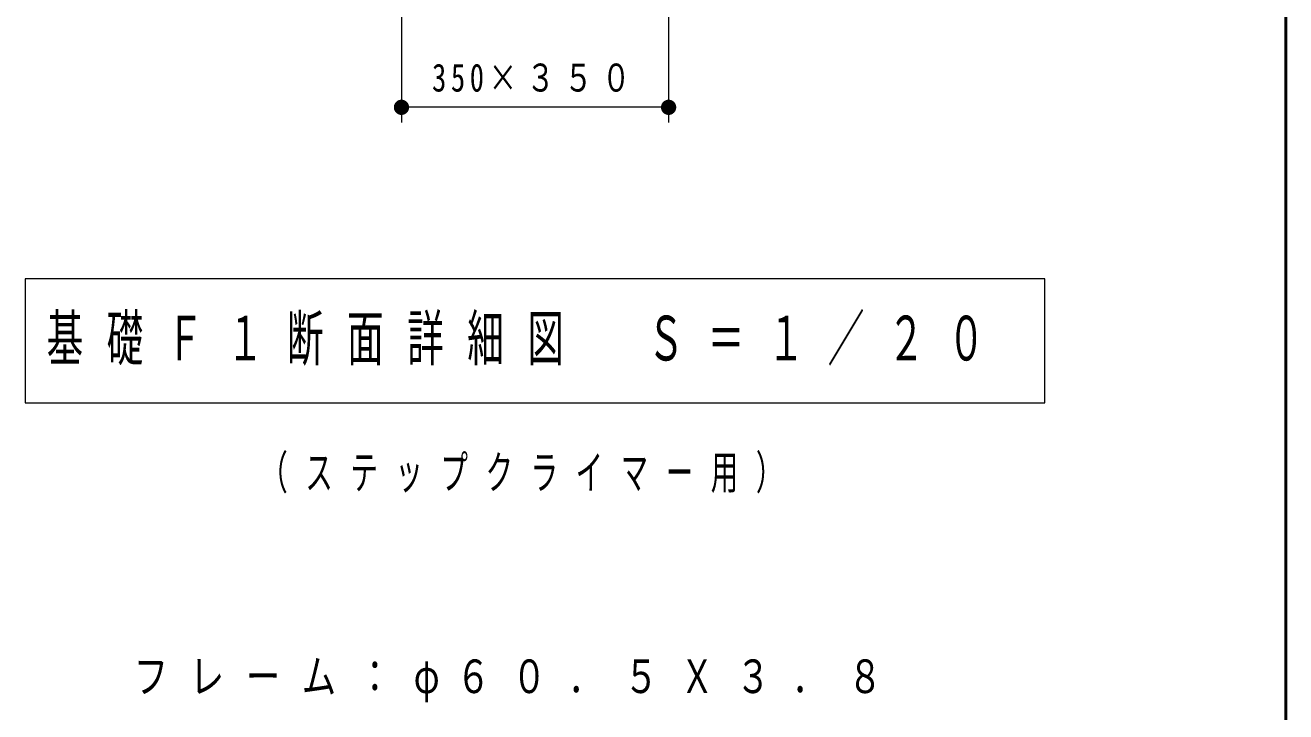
# Model space of a CAD drawing. Units: millimetres on the paper, with parts at other scales. Extents: x -385 to 0, y -594 to 267.
# Drawn here: x -82.6 to 0, y -446.1 to -401.2 of the extents above; entities that cross this region are included whole.
import ezdxf

# ---------------------------------------------------------------- set-up
doc = ezdxf.new("R2010")
doc.units = ezdxf.units.MM
doc.layers.add('1_20', color=7, linetype='Continuous', lineweight=13)
doc.layers.add('NAKAMURA図枠', color=7, linetype='Continuous', lineweight=13)
doc.styles.add('ＭＳ ゴシック', font='')
doc.styles.get('ＭＳ ゴシック').set_extended_font_data('MS Gothic')

# ---------------------------------------------------------------- blocks, each defined once
blk = doc.blocks.new('filled_dot')
at = {"color": 0, "linetype": 'Continuous', "lineweight": -2, "const_width": 1.25}
blk.add_lwpolyline([(-0.625, 0, 1), (0.625, 0, 1)], format="xyb", close=True, dxfattribs=at)

msp = doc.modelspace()

# ---------------------------------------------------------------- linework, layer by layer
at = {"layer": '1_20'}
for p, q in [((-57.934, -393.614), (-57.934, -407.54)), ((-40.434, -393.614), (-40.434, -407.54)), ((-40.434, -406.54), (-57.934, -406.54)), ((-82.584, -417.759), (-82.584, -425.892)), ((-15.784, -417.759), (-82.584, -417.759)), ((-15.784, -425.892), (-15.784, -417.759)), ((-82.584, -425.892), (-15.784, -425.892))]:
    msp.add_line(p, q, dxfattribs=at)
at = {"layer": 'NAKAMURA図枠', "lineweight": 50}
msp.add_line((0, -594), (0, -327), dxfattribs=at)

# ---------------------------------------------------------------- block references
at = {"layer": '1_20', "xscale": 0.4, "yscale": 0.4}
msp.add_blockref('filled_dot', (-57.934, -406.54), dxfattribs=at)
at = {"layer": '1_20', "xscale": 0.4, "yscale": 0.4, "rotation": 180}
msp.add_blockref('filled_dot', (-40.434, -406.54), dxfattribs=at)

# ---------------------------------------------------------------- texts
at = {"layer": '1_20', "style": 'ＭＳ ゴシック'}
for s, insert, char_height, attachment_point in [('\\T1.32;\\W0.75;350×３５０', (-49.132, -405.54), 1.833, 8), ('\\T1.64;\\W0.6;基礎Ｆ１断面詳細図\u3000Ｓ＝１／２０', (-81.184, -421.825), 2.933, 4), ('\\T1.64;\\W0.6;（ステップクライマー用）', (-67.184, -430.578), 2.199, 4), ('\\T1.63;\\W0.75;フレーム：φ６０．５Ｘ３．８', (-75.47, -444.086), 2.199, 4)]:
    msp.add_mtext(s, dxfattribs=dict(at, insert=insert, char_height=char_height, attachment_point=attachment_point))

doc.saveas('drawing.dxf')
